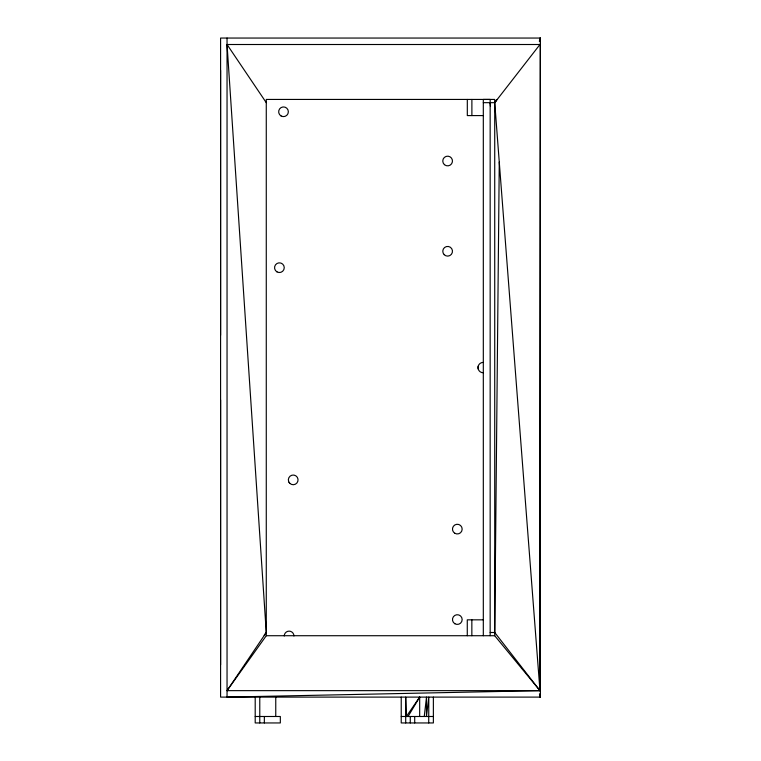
<?xml version="1.0" encoding="UTF-8"?>
<svg xmlns="http://www.w3.org/2000/svg" width="761" height="761" viewBox="0 0 761 761"><rect width="100%" height="100%" fill="white"/><g stroke="black" fill="none" stroke-linecap="round" stroke-linejoin="round"><path stroke-width="1.14" d="M220.585 664.8L220.585 399.886M220.585 335.268L220.585 70.354M401.228 697.105L401.228 722.95L433.37 722.95L433.37 697.105M405.708 722.95L405.708 697.105L406.355 716.491L419.672 697.105L419.672 716.491M410.274 722.95L410.274 716.491M414.707 722.95L414.707 716.491M428.719 722.95L428.804 697.105L426.474 716.491L426.521 697.105L424.238 716.491M227.044 38.05L227.044 697.105L539.968 690.646L540.415 44.509L227.044 44.509L266.274 632.496L227.044 690.646L540.415 690.646M539.977 40.39L540.415 38.05L540.415 697.105L220.585 697.105L220.585 38.05L540.415 38.05L539.968 690.646L494.726 632.496L499.264 162.026L494.726 102.668L496.724 99.767M478.174 366.241L478.174 368.914M539.444 41.284L539.958 38.05L539.406 41.284M408.039 716.491L419.672 697.105M483.311 102.668L494.726 102.668L496.743 99.748M227.044 690.646L266.274 635.72L266.274 99.434L494.726 99.434L494.726 635.72L539.968 690.646L499.264 162.026M264.153 635.302L266.274 632.496M494.726 102.668L539.958 44.509M483.311 115.586L467.311 115.586L467.311 99.444M483.311 619.835L467.273 619.835L467.273 635.72M490.16 632.496L494.726 632.496M266.264 635.72L494.726 635.72M255.201 716.491L280.333 716.491L280.333 722.95L255.201 722.95L255.201 697.105M401.228 716.491L433.37 716.491M289.009 482.303L289.779 483.302A4.842 4.842 0 0 0 297.884 481.133A4.842 4.842 0 0 0 291.948 475.197A4.842 4.842 0 0 0 289.77 483.302M227.044 44.509L266.274 102.668M539.977 694.764L540.415 697.105M539.444 693.87L539.958 697.105M539.435 687.154L539.968 690.646M490.16 102.668L490.426 106.159M490.16 635.72L490.16 99.434L483.311 99.444L483.311 635.72M471.887 99.444L471.887 115.586M471.849 619.835L471.849 635.72M275.758 697.105L275.758 716.491M264.343 716.491L264.343 722.95M259.777 697.105L259.777 722.95M483.168 372.747A5.165 5.165 0 0 1 477.994 367.582A5.165 5.165 0 0 1 483.168 362.407M284.253 635.977A4.842 4.842 0 0 1 289.094 631.135A4.842 4.842 0 0 1 293.946 635.977M444.424 164.652A4.842 4.842 0 0 0 452.376 161.96A4.842 4.842 0 0 0 446.079 156.414A4.842 4.842 0 0 0 444.424 164.652M276.985 271.886A4.842 4.842 0 0 0 284.253 267.682A4.842 4.842 0 0 0 276.985 263.487A4.842 4.842 0 0 0 276.985 271.886M281.085 115.967A4.842 4.842 0 0 0 288.352 111.772A4.842 4.842 0 0 0 281.085 107.577A4.842 4.842 0 0 0 281.085 115.967M444.205 254.697A4.842 4.842 0 0 0 452.31 252.528A4.842 4.842 0 0 0 446.374 246.593A4.842 4.842 0 0 0 444.205 254.697M454.897 533.309A4.842 4.842 0 0 0 462.165 529.114A4.842 4.842 0 0 0 454.897 524.919A4.842 4.842 0 0 0 454.897 533.309M454.897 623.763A4.842 4.842 0 0 0 462.165 619.568A4.842 4.842 0 0 0 454.897 615.373A4.842 4.842 0 0 0 454.897 623.763"/></g></svg>
